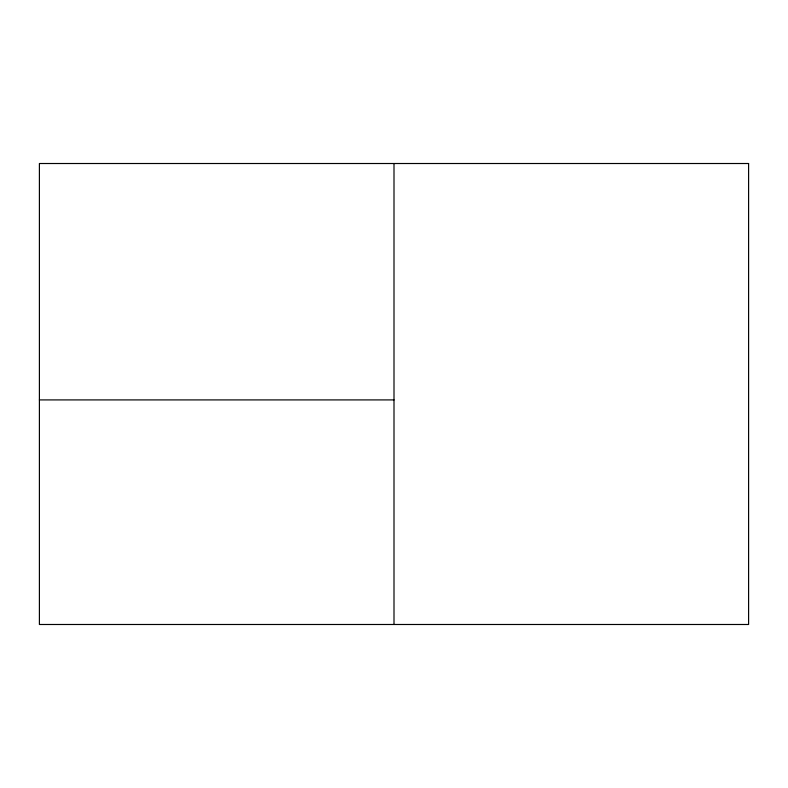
<?xml version="1.0" encoding="UTF-8"?>
<svg xmlns="http://www.w3.org/2000/svg" width="788" height="788" viewBox="0 0 788 788"><rect width="100%" height="100%" fill="white"/><g stroke="black" fill="none" stroke-linecap="round" stroke-linejoin="round"><path stroke-width="1.18" d="M39.4 399.91L394 399.91M394 163.51L394 624.49M748.6 163.51L39.4 163.51L39.4 624.49L748.6 624.49L748.6 163.51"/></g></svg>
